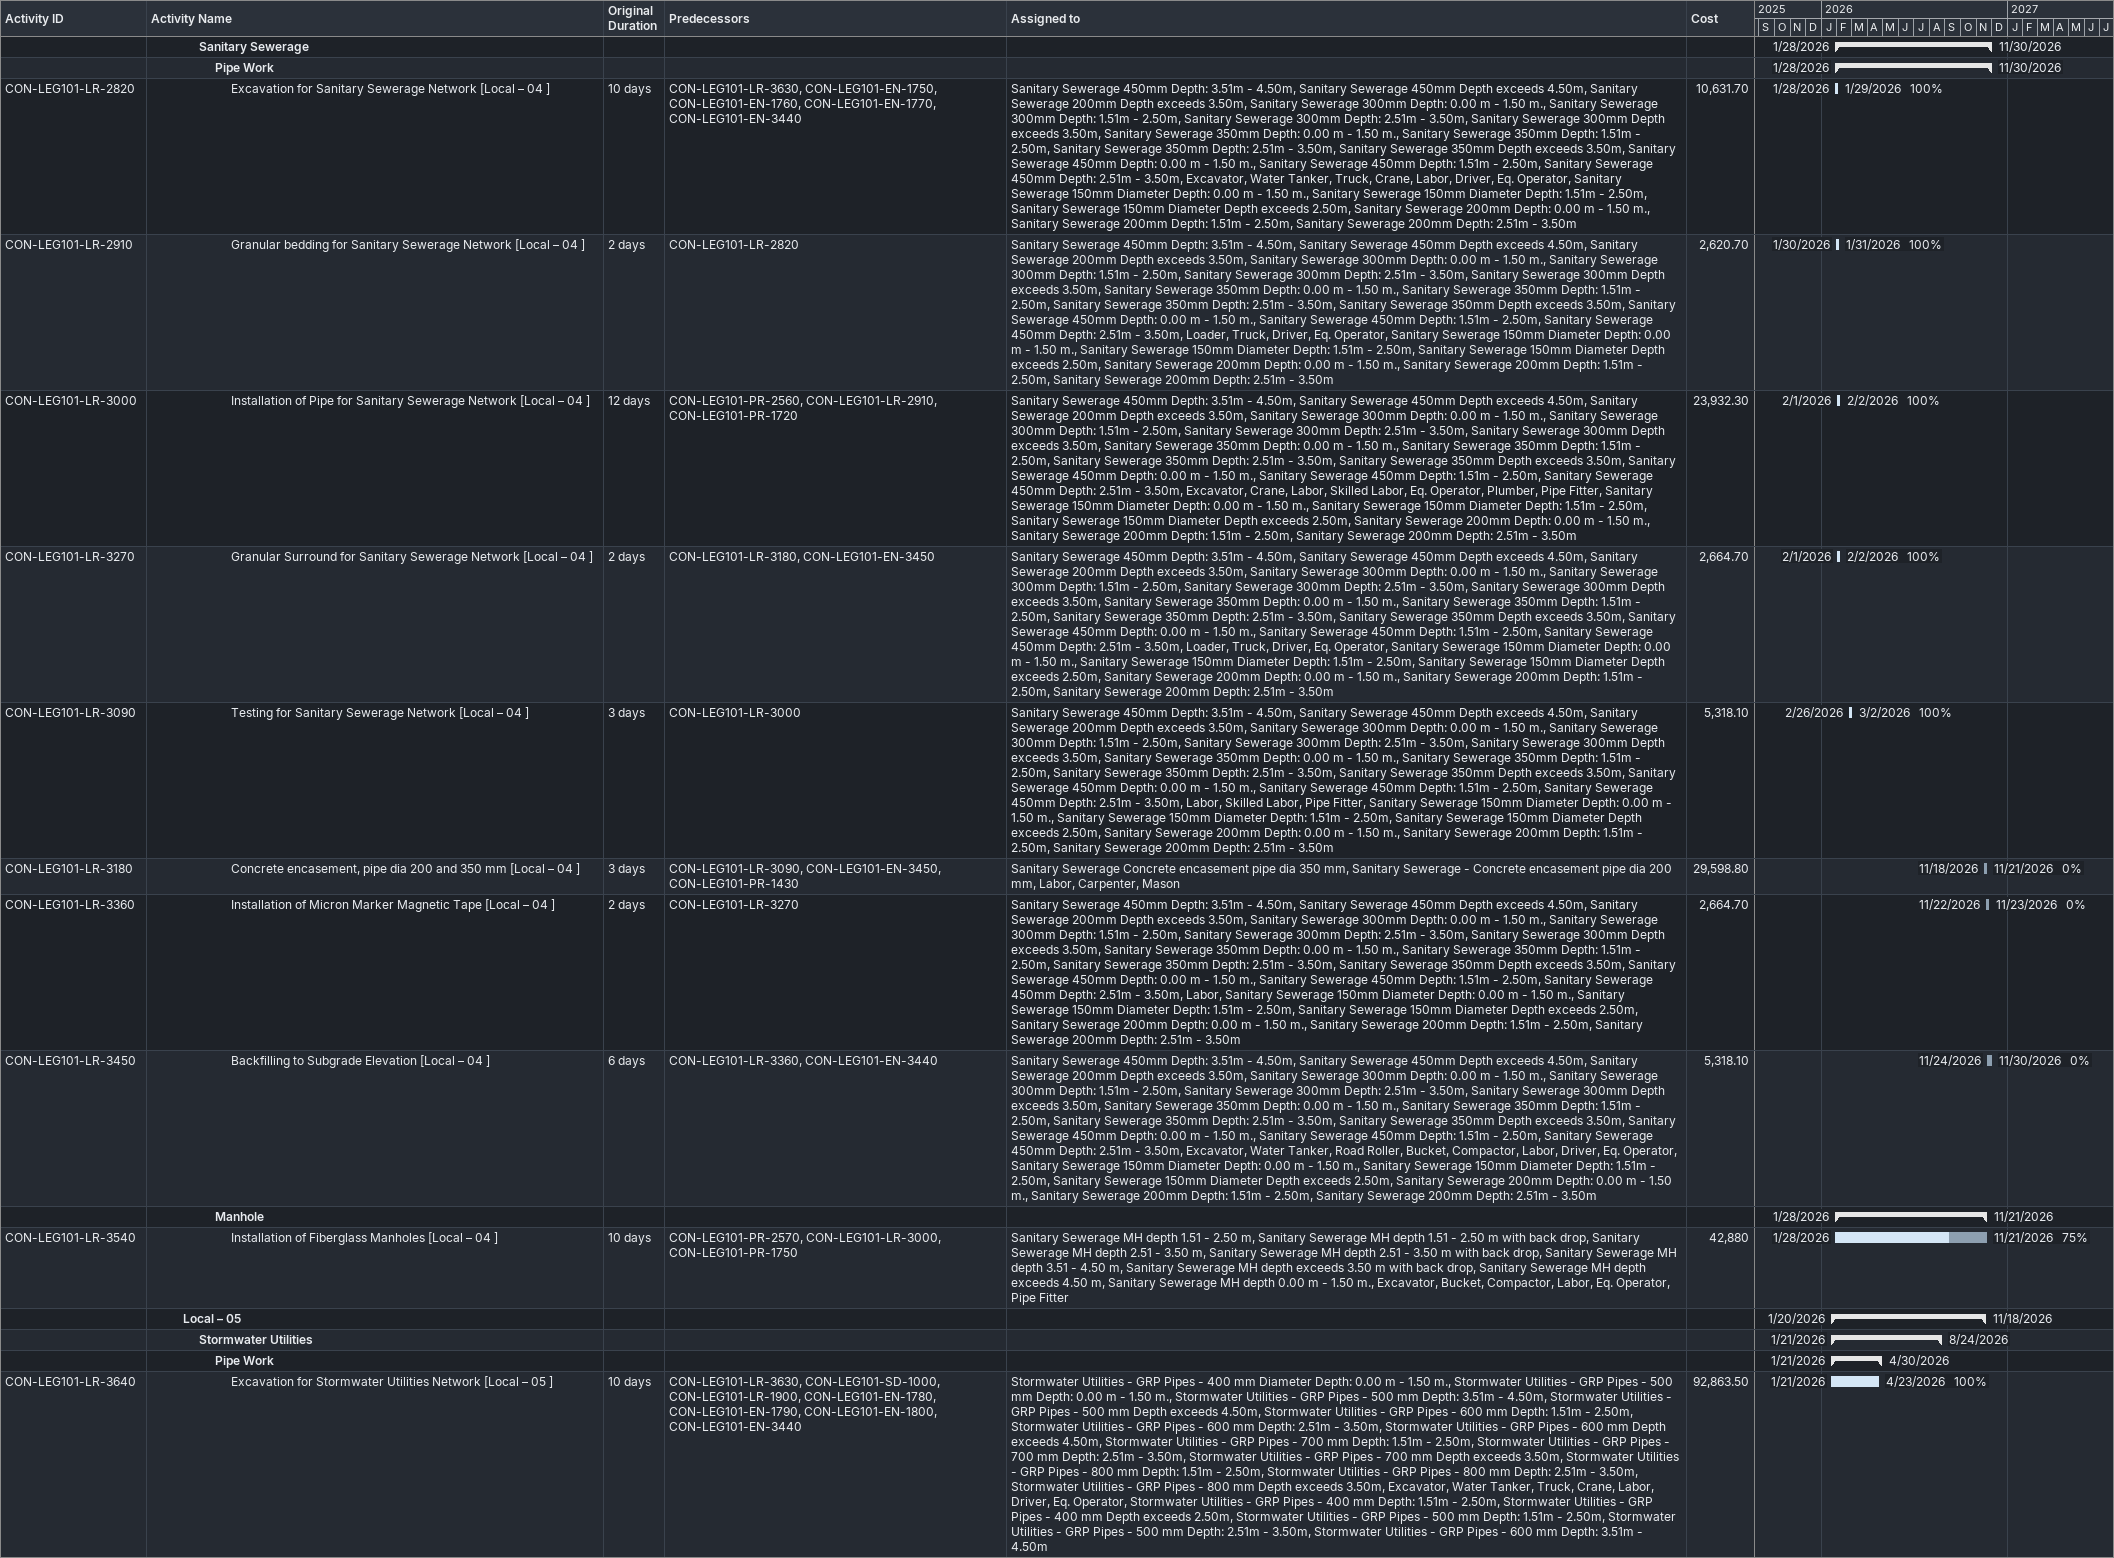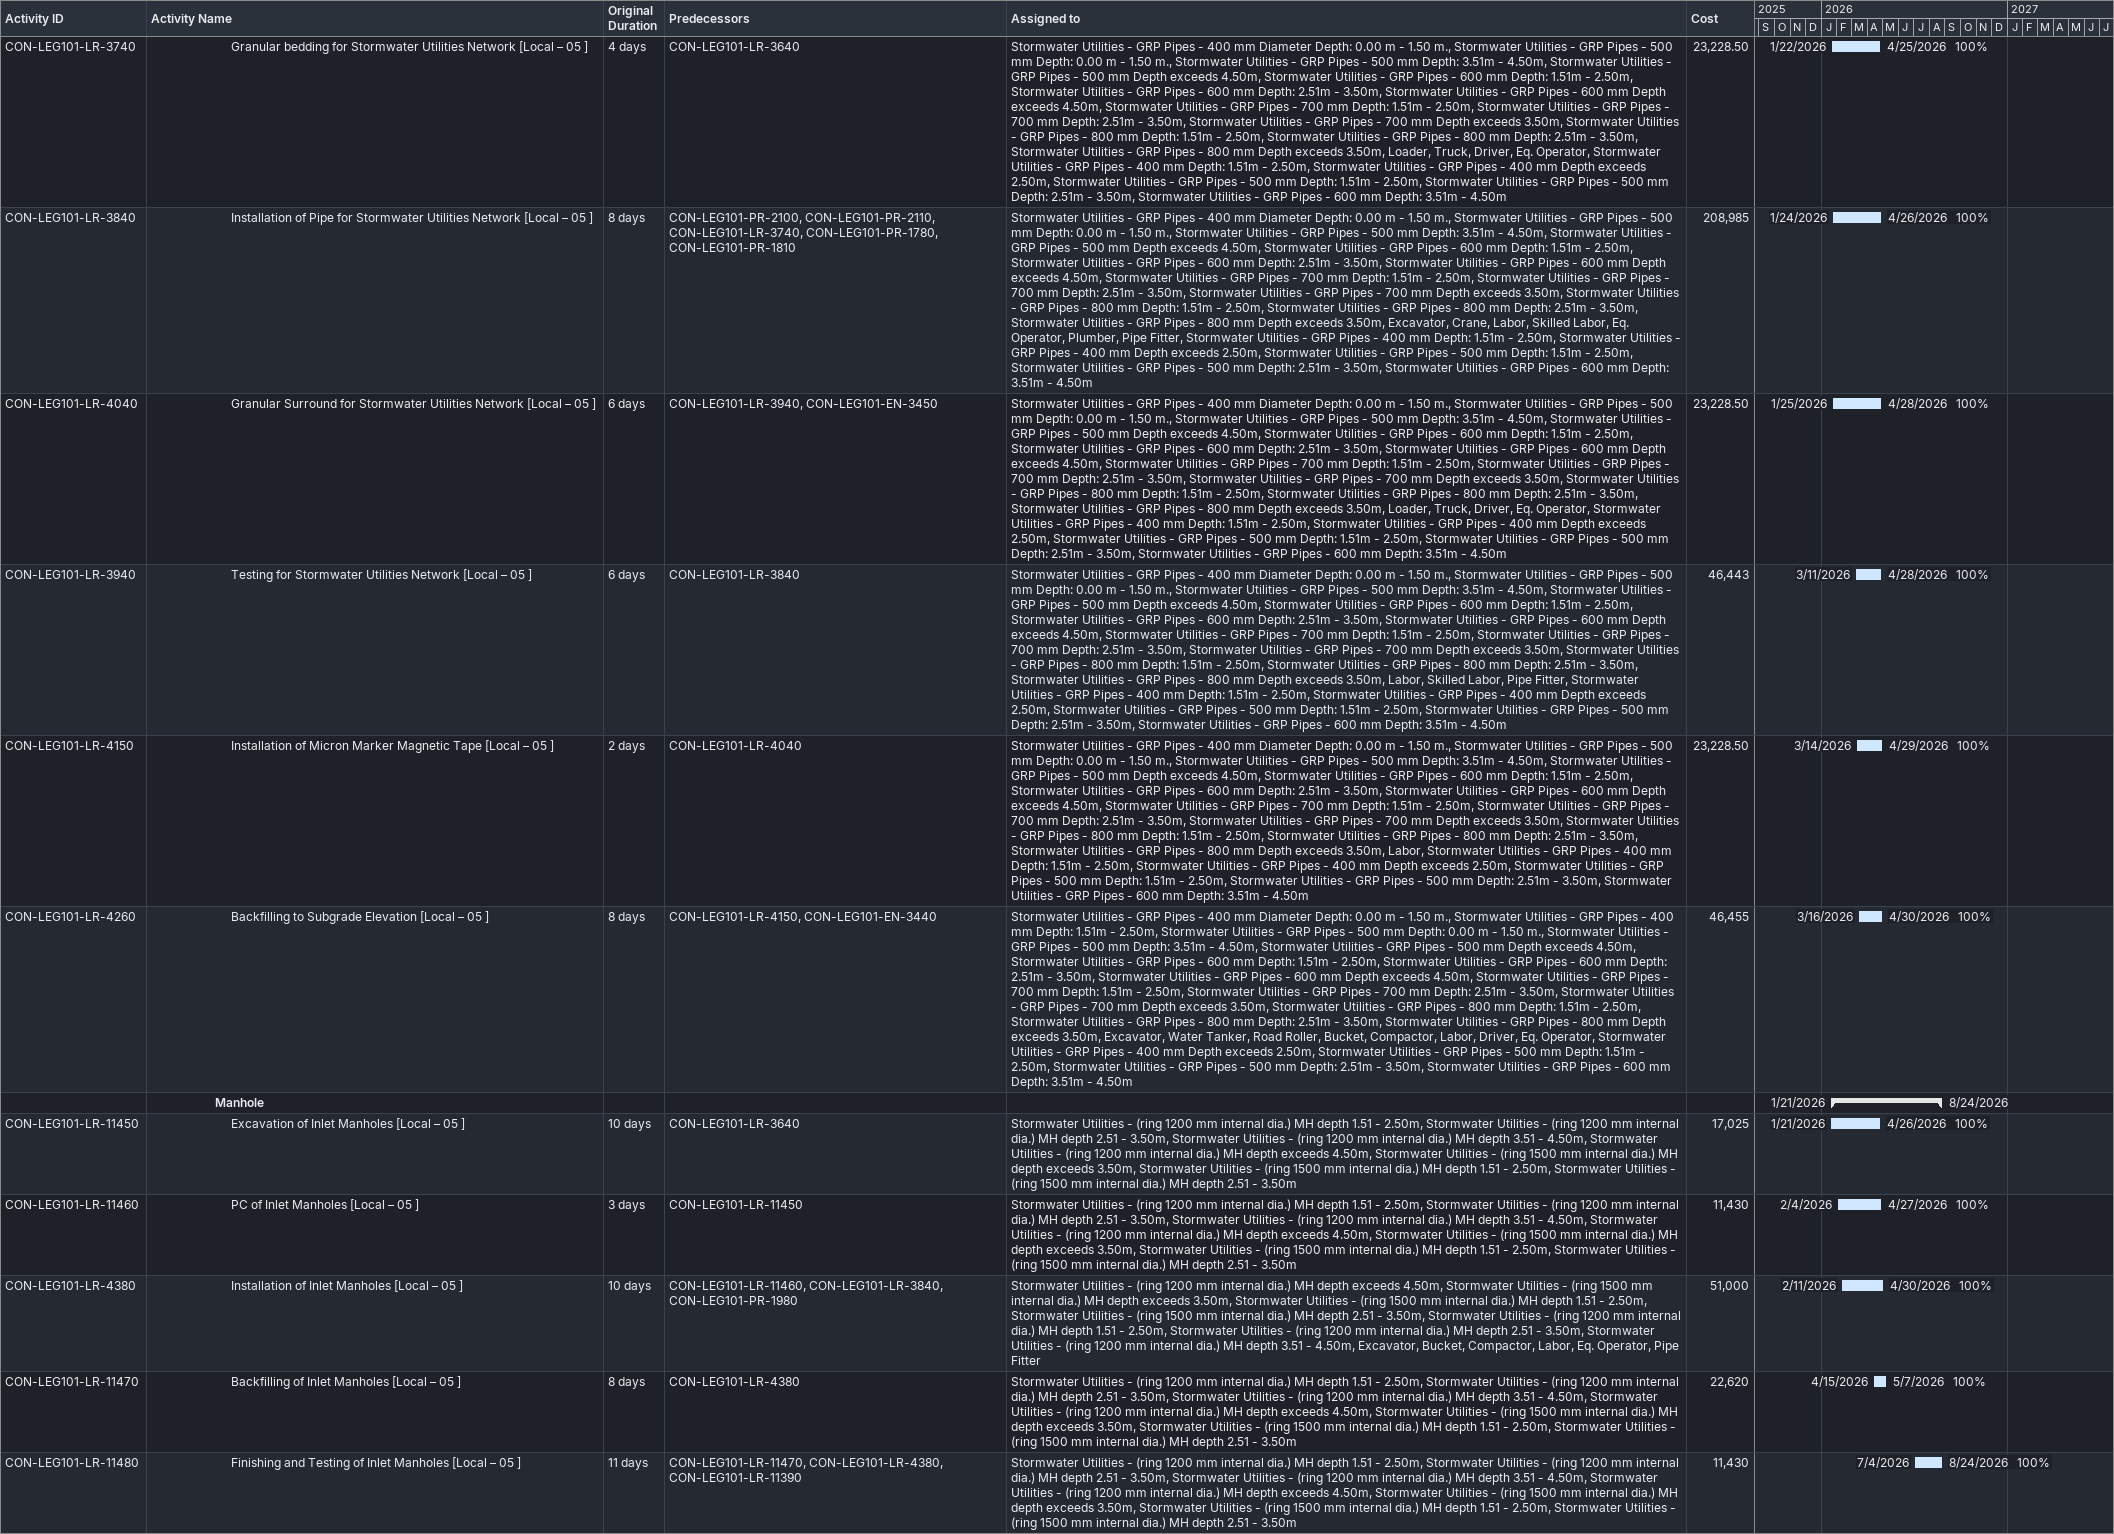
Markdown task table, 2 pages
| ID | Level | Task | Original duration | Start | Finish | Predecessors | Resources | % complete | Cost |
|---|---|---|---|---|---|---|---|---|---|
|  | 4 | **Sanitary Sewerage** |  | 2026-01-28 | 2026-11-30 |  |  |  |  |
|  | 5 | **Pipe Work** |  | 2026-01-28 | 2026-11-30 |  |  |  |  |
| CON-LEG101-LR-2820 | 6 | Excavation for Sanitary Sewerage Network [Local – 04 ] | 10d | 2026-01-28 | 2026-01-29 | CON-LEG101-LR-3630, CON-LEG101-EN-1750, CON-LEG101-EN-1760, CON-LEG101-EN-1770, CON-LEG101-EN-3440 | Sanitary Sewerage 450mm Depth: 3.51m - 4.50m, Sanitary Sewerage 450mm Depth exceeds 4.50m, Sanitary Sewerage 200mm Depth exceeds 3.50m, Sanitary Sewerage 300mm Depth: 0.00 m - 1.50 m., Sanitary Sewerage 300mm Depth: 1.51m - 2.50m, Sanitary Sewerage 300mm Depth: 2.51m - 3.50m, Sanitary Sewerage 300mm Depth exceeds 3.50m, Sanitary Sewerage 350mm Depth: 0.00 m - 1.50 m., Sanitary Sewerage 350mm Depth: 1.51m - 2.50m, Sanitary Sewerage 350mm Depth: 2.51m - 3.50m, Sanitary Sewerage 350mm Depth exceeds 3.50m, Sanitary Sewerage 450mm Depth: 0.00 m - 1.50 m., Sanitary Sewerage 450mm Depth: 1.51m - 2.50m, Sanitary Sewerage 450mm Depth: 2.51m - 3.50m, Excavator, Water Tanker, Truck, Crane, Labor, Driver, Eq. Operator, Sanitary Sewerage 150mm Diameter Depth: 0.00 m - 1.50 m., Sanitary Sewerage 150mm Diameter Depth: 1.51m - 2.50m, Sanitary Sewerage 150mm Diameter Depth exceeds 2.50m, Sanitary Sewerage 200mm Depth: 0.00 m - 1.50 m., Sanitary Sewerage 200mm Depth: 1.51m - 2.50m, Sanitary Sewerage 200mm Depth: 2.51m - 3.50m | 100 | 10631.70 |
| CON-LEG101-LR-2910 | 6 | Granular bedding for Sanitary Sewerage Network [Local – 04 ] | 2d | 2026-01-30 | 2026-01-31 | CON-LEG101-LR-2820 | Sanitary Sewerage 450mm Depth: 3.51m - 4.50m, Sanitary Sewerage 450mm Depth exceeds 4.50m, Sanitary Sewerage 200mm Depth exceeds 3.50m, Sanitary Sewerage 300mm Depth: 0.00 m - 1.50 m., Sanitary Sewerage 300mm Depth: 1.51m - 2.50m, Sanitary Sewerage 300mm Depth: 2.51m - 3.50m, Sanitary Sewerage 300mm Depth exceeds 3.50m, Sanitary Sewerage 350mm Depth: 0.00 m - 1.50 m., Sanitary Sewerage 350mm Depth: 1.51m - 2.50m, Sanitary Sewerage 350mm Depth: 2.51m - 3.50m, Sanitary Sewerage 350mm Depth exceeds 3.50m, Sanitary Sewerage 450mm Depth: 0.00 m - 1.50 m., Sanitary Sewerage 450mm Depth: 1.51m - 2.50m, Sanitary Sewerage 450mm Depth: 2.51m - 3.50m, Loader, Truck, Driver, Eq. Operator, Sanitary Sewerage 150mm Diameter Depth: 0.00 m - 1.50 m., Sanitary Sewerage 150mm Diameter Depth: 1.51m - 2.50m, Sanitary Sewerage 150mm Diameter Depth exceeds 2.50m, Sanitary Sewerage 200mm Depth: 0.00 m - 1.50 m., Sanitary Sewerage 200mm Depth: 1.51m - 2.50m, Sanitary Sewerage 200mm Depth: 2.51m - 3.50m | 100 | 2620.70 |
| CON-LEG101-LR-3000 | 6 | Installation of Pipe for Sanitary Sewerage Network [Local – 04 ] | 12d | 2026-02-01 | 2026-02-02 | CON-LEG101-PR-2560, CON-LEG101-LR-2910, CON-LEG101-PR-1720 | Sanitary Sewerage 450mm Depth: 3.51m - 4.50m, Sanitary Sewerage 450mm Depth exceeds 4.50m, Sanitary Sewerage 200mm Depth exceeds 3.50m, Sanitary Sewerage 300mm Depth: 0.00 m - 1.50 m., Sanitary Sewerage 300mm Depth: 1.51m - 2.50m, Sanitary Sewerage 300mm Depth: 2.51m - 3.50m, Sanitary Sewerage 300mm Depth exceeds 3.50m, Sanitary Sewerage 350mm Depth: 0.00 m - 1.50 m., Sanitary Sewerage 350mm Depth: 1.51m - 2.50m, Sanitary Sewerage 350mm Depth: 2.51m - 3.50m, Sanitary Sewerage 350mm Depth exceeds 3.50m, Sanitary Sewerage 450mm Depth: 0.00 m - 1.50 m., Sanitary Sewerage 450mm Depth: 1.51m - 2.50m, Sanitary Sewerage 450mm Depth: 2.51m - 3.50m, Excavator, Crane, Labor, Skilled Labor, Eq. Operator, Plumber, Pipe Fitter, Sanitary Sewerage 150mm Diameter Depth: 0.00 m - 1.50 m., Sanitary Sewerage 150mm Diameter Depth: 1.51m - 2.50m, Sanitary Sewerage 150mm Diameter Depth exceeds 2.50m, Sanitary Sewerage 200mm Depth: 0.00 m - 1.50 m., Sanitary Sewerage 200mm Depth: 1.51m - 2.50m, Sanitary Sewerage 200mm Depth: 2.51m - 3.50m | 100 | 23932.30 |
| CON-LEG101-LR-3270 | 6 | Granular Surround for Sanitary Sewerage Network [Local – 04 ] | 2d | 2026-02-01 | 2026-02-02 | CON-LEG101-LR-3180, CON-LEG101-EN-3450 | Sanitary Sewerage 450mm Depth: 3.51m - 4.50m, Sanitary Sewerage 450mm Depth exceeds 4.50m, Sanitary Sewerage 200mm Depth exceeds 3.50m, Sanitary Sewerage 300mm Depth: 0.00 m - 1.50 m., Sanitary Sewerage 300mm Depth: 1.51m - 2.50m, Sanitary Sewerage 300mm Depth: 2.51m - 3.50m, Sanitary Sewerage 300mm Depth exceeds 3.50m, Sanitary Sewerage 350mm Depth: 0.00 m - 1.50 m., Sanitary Sewerage 350mm Depth: 1.51m - 2.50m, Sanitary Sewerage 350mm Depth: 2.51m - 3.50m, Sanitary Sewerage 350mm Depth exceeds 3.50m, Sanitary Sewerage 450mm Depth: 0.00 m - 1.50 m., Sanitary Sewerage 450mm Depth: 1.51m - 2.50m, Sanitary Sewerage 450mm Depth: 2.51m - 3.50m, Loader, Truck, Driver, Eq. Operator, Sanitary Sewerage 150mm Diameter Depth: 0.00 m - 1.50 m., Sanitary Sewerage 150mm Diameter Depth: 1.51m - 2.50m, Sanitary Sewerage 150mm Diameter Depth exceeds 2.50m, Sanitary Sewerage 200mm Depth: 0.00 m - 1.50 m., Sanitary Sewerage 200mm Depth: 1.51m - 2.50m, Sanitary Sewerage 200mm Depth: 2.51m - 3.50m | 100 | 2664.70 |
| CON-LEG101-LR-3090 | 6 | Testing for Sanitary Sewerage Network [Local – 04 ] | 3d | 2026-02-26 | 2026-03-02 | CON-LEG101-LR-3000 | Sanitary Sewerage 450mm Depth: 3.51m - 4.50m, Sanitary Sewerage 450mm Depth exceeds 4.50m, Sanitary Sewerage 200mm Depth exceeds 3.50m, Sanitary Sewerage 300mm Depth: 0.00 m - 1.50 m., Sanitary Sewerage 300mm Depth: 1.51m - 2.50m, Sanitary Sewerage 300mm Depth: 2.51m - 3.50m, Sanitary Sewerage 300mm Depth exceeds 3.50m, Sanitary Sewerage 350mm Depth: 0.00 m - 1.50 m., Sanitary Sewerage 350mm Depth: 1.51m - 2.50m, Sanitary Sewerage 350mm Depth: 2.51m - 3.50m, Sanitary Sewerage 350mm Depth exceeds 3.50m, Sanitary Sewerage 450mm Depth: 0.00 m - 1.50 m., Sanitary Sewerage 450mm Depth: 1.51m - 2.50m, Sanitary Sewerage 450mm Depth: 2.51m - 3.50m, Labor, Skilled Labor, Pipe Fitter, Sanitary Sewerage 150mm Diameter Depth: 0.00 m - 1.50 m., Sanitary Sewerage 150mm Diameter Depth: 1.51m - 2.50m, Sanitary Sewerage 150mm Diameter Depth exceeds 2.50m, Sanitary Sewerage 200mm Depth: 0.00 m - 1.50 m., Sanitary Sewerage 200mm Depth: 1.51m - 2.50m, Sanitary Sewerage 200mm Depth: 2.51m - 3.50m | 100 | 5318.10 |
| CON-LEG101-LR-3180 | 6 | Concrete encasement, pipe dia 200 and 350 mm [Local – 04 ] | 3d | 2026-11-18 | 2026-11-21 | CON-LEG101-LR-3090, CON-LEG101-EN-3450, CON-LEG101-PR-1430 | Sanitary Sewerage Concrete encasement pipe dia 350 mm, Sanitary Sewerage - Concrete encasement pipe dia 200 mm, Labor, Carpenter, Mason | 0 | 29598.80 |
| CON-LEG101-LR-3360 | 6 | Installation of Micron Marker Magnetic Tape [Local – 04 ] | 2d | 2026-11-22 | 2026-11-23 | CON-LEG101-LR-3270 | Sanitary Sewerage 450mm Depth: 3.51m - 4.50m, Sanitary Sewerage 450mm Depth exceeds 4.50m, Sanitary Sewerage 200mm Depth exceeds 3.50m, Sanitary Sewerage 300mm Depth: 0.00 m - 1.50 m., Sanitary Sewerage 300mm Depth: 1.51m - 2.50m, Sanitary Sewerage 300mm Depth: 2.51m - 3.50m, Sanitary Sewerage 300mm Depth exceeds 3.50m, Sanitary Sewerage 350mm Depth: 0.00 m - 1.50 m., Sanitary Sewerage 350mm Depth: 1.51m - 2.50m, Sanitary Sewerage 350mm Depth: 2.51m - 3.50m, Sanitary Sewerage 350mm Depth exceeds 3.50m, Sanitary Sewerage 450mm Depth: 0.00 m - 1.50 m., Sanitary Sewerage 450mm Depth: 1.51m - 2.50m, Sanitary Sewerage 450mm Depth: 2.51m - 3.50m, Labor, Sanitary Sewerage 150mm Diameter Depth: 0.00 m - 1.50 m., Sanitary Sewerage 150mm Diameter Depth: 1.51m - 2.50m, Sanitary Sewerage 150mm Diameter Depth exceeds 2.50m, Sanitary Sewerage 200mm Depth: 0.00 m - 1.50 m., Sanitary Sewerage 200mm Depth: 1.51m - 2.50m, Sanitary Sewerage 200mm Depth: 2.51m - 3.50m | 0 | 2664.70 |
| CON-LEG101-LR-3450 | 6 | Backfilling to Subgrade Elevation [Local – 04 ] | 6d | 2026-11-24 | 2026-11-30 | CON-LEG101-LR-3360, CON-LEG101-EN-3440 | Sanitary Sewerage 450mm Depth: 3.51m - 4.50m, Sanitary Sewerage 450mm Depth exceeds 4.50m, Sanitary Sewerage 200mm Depth exceeds 3.50m, Sanitary Sewerage 300mm Depth: 0.00 m - 1.50 m., Sanitary Sewerage 300mm Depth: 1.51m - 2.50m, Sanitary Sewerage 300mm Depth: 2.51m - 3.50m, Sanitary Sewerage 300mm Depth exceeds 3.50m, Sanitary Sewerage 350mm Depth: 0.00 m - 1.50 m., Sanitary Sewerage 350mm Depth: 1.51m - 2.50m, Sanitary Sewerage 350mm Depth: 2.51m - 3.50m, Sanitary Sewerage 350mm Depth exceeds 3.50m, Sanitary Sewerage 450mm Depth: 0.00 m - 1.50 m., Sanitary Sewerage 450mm Depth: 1.51m - 2.50m, Sanitary Sewerage 450mm Depth: 2.51m - 3.50m, Excavator, Water Tanker, Road Roller, Bucket, Compactor, Labor, Driver, Eq. Operator, Sanitary Sewerage 150mm Diameter Depth: 0.00 m - 1.50 m., Sanitary Sewerage 150mm Diameter Depth: 1.51m - 2.50m, Sanitary Sewerage 150mm Diameter Depth exceeds 2.50m, Sanitary Sewerage 200mm Depth: 0.00 m - 1.50 m., Sanitary Sewerage 200mm Depth: 1.51m - 2.50m, Sanitary Sewerage 200mm Depth: 2.51m - 3.50m | 0 | 5318.10 |
|  | 5 | **Manhole** |  | 2026-01-28 | 2026-11-21 |  |  |  |  |
| CON-LEG101-LR-3540 | 6 | Installation of Fiberglass Manholes [Local – 04 ] | 10d | 2026-01-28 | 2026-11-21 | CON-LEG101-PR-2570, CON-LEG101-LR-3000, CON-LEG101-PR-1750 | Sanitary Sewerage MH depth 1.51 - 2.50 m, Sanitary Sewerage MH depth 1.51 - 2.50 m with back drop, Sanitary Sewerage MH depth 2.51 - 3.50 m, Sanitary Sewerage MH depth 2.51 - 3.50 m with back drop, Sanitary Sewerage MH depth 3.51 - 4.50 m, Sanitary Sewerage MH depth exceeds 3.50 m with back drop, Sanitary Sewerage MH depth exceeds 4.50 m, Sanitary Sewerage MH depth 0.00 m - 1.50 m., Excavator, Bucket, Compactor, Labor, Eq. Operator, Pipe Fitter | 75 | 42880 |
|  | 3 | **Local – 05** |  | 2026-01-20 | 2026-11-18 |  |  |  |  |
|  | 4 | **Stormwater Utilities** |  | 2026-01-21 | 2026-08-24 |  |  |  |  |
|  | 5 | **Pipe Work** |  | 2026-01-21 | 2026-04-30 |  |  |  |  |
| CON-LEG101-LR-3640 | 6 | Excavation for Stormwater Utilities Network [Local – 05 ] | 10d | 2026-01-21 | 2026-04-23 | CON-LEG101-LR-3630, CON-LEG101-SD-1000, CON-LEG101-LR-1900, CON-LEG101-EN-1780, CON-LEG101-EN-1790, CON-LEG101-EN-1800, CON-LEG101-EN-3440 | Stormwater Utilities - GRP Pipes - 400 mm Diameter Depth: 0.00 m - 1.50 m., Stormwater Utilities - GRP Pipes - 500 mm Depth: 0.00 m - 1.50 m., Stormwater Utilities - GRP Pipes - 500 mm Depth: 3.51m - 4.50m, Stormwater Utilities - GRP Pipes - 500 mm Depth exceeds 4.50m, Stormwater Utilities - GRP Pipes - 600 mm Depth: 1.51m - 2.50m, Stormwater Utilities - GRP Pipes - 600 mm Depth: 2.51m - 3.50m, Stormwater Utilities - GRP Pipes - 600 mm Depth exceeds 4.50m, Stormwater Utilities - GRP Pipes - 700 mm Depth: 1.51m - 2.50m, Stormwater Utilities - GRP Pipes - 700 mm Depth: 2.51m - 3.50m, Stormwater Utilities - GRP Pipes - 700 mm Depth exceeds 3.50m, Stormwater Utilities - GRP Pipes - 800 mm Depth: 1.51m - 2.50m, Stormwater Utilities - GRP Pipes - 800 mm Depth: 2.51m - 3.50m, Stormwater Utilities - GRP Pipes - 800 mm Depth exceeds 3.50m, Excavator, Water Tanker, Truck, Crane, Labor, Driver, Eq. Operator, Stormwater Utilities - GRP Pipes - 400 mm Depth: 1.51m - 2.50m, Stormwater Utilities - GRP Pipes - 400 mm Depth exceeds 2.50m, Stormwater Utilities - GRP Pipes - 500 mm Depth: 1.51m - 2.50m, Stormwater Utilities - GRP Pipes - 500 mm Depth: 2.51m - 3.50m, Stormwater Utilities - GRP Pipes - 600 mm Depth: 3.51m - 4.50m | 100 | 92863.50 |
| CON-LEG101-LR-3740 | 6 | Granular bedding for Stormwater Utilities Network [Local – 05 ] | 4d | 2026-01-22 | 2026-04-25 | CON-LEG101-LR-3640 | Stormwater Utilities - GRP Pipes - 400 mm Diameter Depth: 0.00 m - 1.50 m., Stormwater Utilities - GRP Pipes - 500 mm Depth: 0.00 m - 1.50 m., Stormwater Utilities - GRP Pipes - 500 mm Depth: 3.51m - 4.50m, Stormwater Utilities - GRP Pipes - 500 mm Depth exceeds 4.50m, Stormwater Utilities - GRP Pipes - 600 mm Depth: 1.51m - 2.50m, Stormwater Utilities - GRP Pipes - 600 mm Depth: 2.51m - 3.50m, Stormwater Utilities - GRP Pipes - 600 mm Depth exceeds 4.50m, Stormwater Utilities - GRP Pipes - 700 mm Depth: 1.51m - 2.50m, Stormwater Utilities - GRP Pipes - 700 mm Depth: 2.51m - 3.50m, Stormwater Utilities - GRP Pipes - 700 mm Depth exceeds 3.50m, Stormwater Utilities - GRP Pipes - 800 mm Depth: 1.51m - 2.50m, Stormwater Utilities - GRP Pipes - 800 mm Depth: 2.51m - 3.50m, Stormwater Utilities - GRP Pipes - 800 mm Depth exceeds 3.50m, Loader, Truck, Driver, Eq. Operator, Stormwater Utilities - GRP Pipes - 400 mm Depth: 1.51m - 2.50m, Stormwater Utilities - GRP Pipes - 400 mm Depth exceeds 2.50m, Stormwater Utilities - GRP Pipes - 500 mm Depth: 1.51m - 2.50m, Stormwater Utilities - GRP Pipes - 500 mm Depth: 2.51m - 3.50m, Stormwater Utilities - GRP Pipes - 600 mm Depth: 3.51m - 4.50m | 100 | 23228.50 |
| CON-LEG101-LR-3840 | 6 | Installation of Pipe for Stormwater Utilities Network [Local – 05 ] | 8d | 2026-01-24 | 2026-04-26 | CON-LEG101-PR-2100, CON-LEG101-PR-2110, CON-LEG101-LR-3740, CON-LEG101-PR-1780, CON-LEG101-PR-1810 | Stormwater Utilities - GRP Pipes - 400 mm Diameter Depth: 0.00 m - 1.50 m., Stormwater Utilities - GRP Pipes - 500 mm Depth: 0.00 m - 1.50 m., Stormwater Utilities - GRP Pipes - 500 mm Depth: 3.51m - 4.50m, Stormwater Utilities - GRP Pipes - 500 mm Depth exceeds 4.50m, Stormwater Utilities - GRP Pipes - 600 mm Depth: 1.51m - 2.50m, Stormwater Utilities - GRP Pipes - 600 mm Depth: 2.51m - 3.50m, Stormwater Utilities - GRP Pipes - 600 mm Depth exceeds 4.50m, Stormwater Utilities - GRP Pipes - 700 mm Depth: 1.51m - 2.50m, Stormwater Utilities - GRP Pipes - 700 mm Depth: 2.51m - 3.50m, Stormwater Utilities - GRP Pipes - 700 mm Depth exceeds 3.50m, Stormwater Utilities - GRP Pipes - 800 mm Depth: 1.51m - 2.50m, Stormwater Utilities - GRP Pipes - 800 mm Depth: 2.51m - 3.50m, Stormwater Utilities - GRP Pipes - 800 mm Depth exceeds 3.50m, Excavator, Crane, Labor, Skilled Labor, Eq. Operator, Plumber, Pipe Fitter, Stormwater Utilities - GRP Pipes - 400 mm Depth: 1.51m - 2.50m, Stormwater Utilities - GRP Pipes - 400 mm Depth exceeds 2.50m, Stormwater Utilities - GRP Pipes - 500 mm Depth: 1.51m - 2.50m, Stormwater Utilities - GRP Pipes - 500 mm Depth: 2.51m - 3.50m, Stormwater Utilities - GRP Pipes - 600 mm Depth: 3.51m - 4.50m | 100 | 208985 |
| CON-LEG101-LR-4040 | 6 | Granular Surround for Stormwater Utilities Network [Local – 05 ] | 6d | 2026-01-25 | 2026-04-28 | CON-LEG101-LR-3940, CON-LEG101-EN-3450 | Stormwater Utilities - GRP Pipes - 400 mm Diameter Depth: 0.00 m - 1.50 m., Stormwater Utilities - GRP Pipes - 500 mm Depth: 0.00 m - 1.50 m., Stormwater Utilities - GRP Pipes - 500 mm Depth: 3.51m - 4.50m, Stormwater Utilities - GRP Pipes - 500 mm Depth exceeds 4.50m, Stormwater Utilities - GRP Pipes - 600 mm Depth: 1.51m - 2.50m, Stormwater Utilities - GRP Pipes - 600 mm Depth: 2.51m - 3.50m, Stormwater Utilities - GRP Pipes - 600 mm Depth exceeds 4.50m, Stormwater Utilities - GRP Pipes - 700 mm Depth: 1.51m - 2.50m, Stormwater Utilities - GRP Pipes - 700 mm Depth: 2.51m - 3.50m, Stormwater Utilities - GRP Pipes - 700 mm Depth exceeds 3.50m, Stormwater Utilities - GRP Pipes - 800 mm Depth: 1.51m - 2.50m, Stormwater Utilities - GRP Pipes - 800 mm Depth: 2.51m - 3.50m, Stormwater Utilities - GRP Pipes - 800 mm Depth exceeds 3.50m, Loader, Truck, Driver, Eq. Operator, Stormwater Utilities - GRP Pipes - 400 mm Depth: 1.51m - 2.50m, Stormwater Utilities - GRP Pipes - 400 mm Depth exceeds 2.50m, Stormwater Utilities - GRP Pipes - 500 mm Depth: 1.51m - 2.50m, Stormwater Utilities - GRP Pipes - 500 mm Depth: 2.51m - 3.50m, Stormwater Utilities - GRP Pipes - 600 mm Depth: 3.51m - 4.50m | 100 | 23228.50 |
| CON-LEG101-LR-3940 | 6 | Testing for Stormwater Utilities Network [Local – 05 ] | 6d | 2026-03-11 | 2026-04-28 | CON-LEG101-LR-3840 | Stormwater Utilities - GRP Pipes - 400 mm Diameter Depth: 0.00 m - 1.50 m., Stormwater Utilities - GRP Pipes - 500 mm Depth: 0.00 m - 1.50 m., Stormwater Utilities - GRP Pipes - 500 mm Depth: 3.51m - 4.50m, Stormwater Utilities - GRP Pipes - 500 mm Depth exceeds 4.50m, Stormwater Utilities - GRP Pipes - 600 mm Depth: 1.51m - 2.50m, Stormwater Utilities - GRP Pipes - 600 mm Depth: 2.51m - 3.50m, Stormwater Utilities - GRP Pipes - 600 mm Depth exceeds 4.50m, Stormwater Utilities - GRP Pipes - 700 mm Depth: 1.51m - 2.50m, Stormwater Utilities - GRP Pipes - 700 mm Depth: 2.51m - 3.50m, Stormwater Utilities - GRP Pipes - 700 mm Depth exceeds 3.50m, Stormwater Utilities - GRP Pipes - 800 mm Depth: 1.51m - 2.50m, Stormwater Utilities - GRP Pipes - 800 mm Depth: 2.51m - 3.50m, Stormwater Utilities - GRP Pipes - 800 mm Depth exceeds 3.50m, Labor, Skilled Labor, Pipe Fitter, Stormwater Utilities - GRP Pipes - 400 mm Depth: 1.51m - 2.50m, Stormwater Utilities - GRP Pipes - 400 mm Depth exceeds 2.50m, Stormwater Utilities - GRP Pipes - 500 mm Depth: 1.51m - 2.50m, Stormwater Utilities - GRP Pipes - 500 mm Depth: 2.51m - 3.50m, Stormwater Utilities - GRP Pipes - 600 mm Depth: 3.51m - 4.50m | 100 | 46443 |
| CON-LEG101-LR-4150 | 6 | Installation of Micron Marker Magnetic Tape [Local – 05 ] | 2d | 2026-03-14 | 2026-04-29 | CON-LEG101-LR-4040 | Stormwater Utilities - GRP Pipes - 400 mm Diameter Depth: 0.00 m - 1.50 m., Stormwater Utilities - GRP Pipes - 500 mm Depth: 0.00 m - 1.50 m., Stormwater Utilities - GRP Pipes - 500 mm Depth: 3.51m - 4.50m, Stormwater Utilities - GRP Pipes - 500 mm Depth exceeds 4.50m, Stormwater Utilities - GRP Pipes - 600 mm Depth: 1.51m - 2.50m, Stormwater Utilities - GRP Pipes - 600 mm Depth: 2.51m - 3.50m, Stormwater Utilities - GRP Pipes - 600 mm Depth exceeds 4.50m, Stormwater Utilities - GRP Pipes - 700 mm Depth: 1.51m - 2.50m, Stormwater Utilities - GRP Pipes - 700 mm Depth: 2.51m - 3.50m, Stormwater Utilities - GRP Pipes - 700 mm Depth exceeds 3.50m, Stormwater Utilities - GRP Pipes - 800 mm Depth: 1.51m - 2.50m, Stormwater Utilities - GRP Pipes - 800 mm Depth: 2.51m - 3.50m, Stormwater Utilities - GRP Pipes - 800 mm Depth exceeds 3.50m, Labor, Stormwater Utilities - GRP Pipes - 400 mm Depth: 1.51m - 2.50m, Stormwater Utilities - GRP Pipes - 400 mm Depth exceeds 2.50m, Stormwater Utilities - GRP Pipes - 500 mm Depth: 1.51m - 2.50m, Stormwater Utilities - GRP Pipes - 500 mm Depth: 2.51m - 3.50m, Stormwater Utilities - GRP Pipes - 600 mm Depth: 3.51m - 4.50m | 100 | 23228.50 |
| CON-LEG101-LR-4260 | 6 | Backfilling to Subgrade Elevation [Local – 05 ] | 8d | 2026-03-16 | 2026-04-30 | CON-LEG101-LR-4150, CON-LEG101-EN-3440 | Stormwater Utilities - GRP Pipes - 400 mm Diameter Depth: 0.00 m - 1.50 m., Stormwater Utilities - GRP Pipes - 400 mm Depth: 1.51m - 2.50m, Stormwater Utilities - GRP Pipes - 500 mm Depth: 0.00 m - 1.50 m., Stormwater Utilities - GRP Pipes - 500 mm Depth: 3.51m - 4.50m, Stormwater Utilities - GRP Pipes - 500 mm Depth exceeds 4.50m, Stormwater Utilities - GRP Pipes - 600 mm Depth: 1.51m - 2.50m, Stormwater Utilities - GRP Pipes - 600 mm Depth: 2.51m - 3.50m, Stormwater Utilities - GRP Pipes - 600 mm Depth exceeds 4.50m, Stormwater Utilities - GRP Pipes - 700 mm Depth: 1.51m - 2.50m, Stormwater Utilities - GRP Pipes - 700 mm Depth: 2.51m - 3.50m, Stormwater Utilities - GRP Pipes - 700 mm Depth exceeds 3.50m, Stormwater Utilities - GRP Pipes - 800 mm Depth: 1.51m - 2.50m, Stormwater Utilities - GRP Pipes - 800 mm Depth: 2.51m - 3.50m, Stormwater Utilities - GRP Pipes - 800 mm Depth exceeds 3.50m, Excavator, Water Tanker, Road Roller, Bucket, Compactor, Labor, Driver, Eq. Operator, Stormwater Utilities - GRP Pipes - 400 mm Depth exceeds 2.50m, Stormwater Utilities - GRP Pipes - 500 mm Depth: 1.51m - 2.50m, Stormwater Utilities - GRP Pipes - 500 mm Depth: 2.51m - 3.50m, Stormwater Utilities - GRP Pipes - 600 mm Depth: 3.51m - 4.50m | 100 | 46455 |
|  | 5 | **Manhole** |  | 2026-01-21 | 2026-08-24 |  |  |  |  |
| CON-LEG101-LR-11450 | 6 | Excavation of Inlet Manholes [Local – 05 ] | 10d | 2026-01-21 | 2026-04-26 | CON-LEG101-LR-3640 | Stormwater Utilities - (ring 1200 mm internal dia.) MH depth 1.51 - 2.50m, Stormwater Utilities - (ring 1200 mm internal dia.) MH depth 2.51 - 3.50m, Stormwater Utilities - (ring 1200 mm internal dia.) MH depth 3.51 - 4.50m, Stormwater Utilities - (ring 1200 mm internal dia.) MH depth exceeds 4.50m, Stormwater Utilities - (ring 1500 mm internal dia.) MH depth exceeds 3.50m, Stormwater Utilities - (ring 1500 mm internal dia.) MH depth 1.51 - 2.50m, Stormwater Utilities - (ring 1500 mm internal dia.) MH depth 2.51 - 3.50m | 100 | 17025 |
| CON-LEG101-LR-11460 | 6 | PC of Inlet Manholes [Local – 05 ] | 3d | 2026-02-04 | 2026-04-27 | CON-LEG101-LR-11450 | Stormwater Utilities - (ring 1200 mm internal dia.) MH depth 1.51 - 2.50m, Stormwater Utilities - (ring 1200 mm internal dia.) MH depth 2.51 - 3.50m, Stormwater Utilities - (ring 1200 mm internal dia.) MH depth 3.51 - 4.50m, Stormwater Utilities - (ring 1200 mm internal dia.) MH depth exceeds 4.50m, Stormwater Utilities - (ring 1500 mm internal dia.) MH depth exceeds 3.50m, Stormwater Utilities - (ring 1500 mm internal dia.) MH depth 1.51 - 2.50m, Stormwater Utilities - (ring 1500 mm internal dia.) MH depth 2.51 - 3.50m | 100 | 11430 |
| CON-LEG101-LR-4380 | 6 | Installation of Inlet Manholes [Local – 05 ] | 10d | 2026-02-11 | 2026-04-30 | CON-LEG101-LR-11460, CON-LEG101-LR-3840, CON-LEG101-PR-1980 | Stormwater Utilities - (ring 1200 mm internal dia.) MH depth exceeds 4.50m, Stormwater Utilities - (ring 1500 mm internal dia.) MH depth exceeds 3.50m, Stormwater Utilities - (ring 1500 mm internal dia.) MH depth 1.51 - 2.50m, Stormwater Utilities - (ring 1500 mm internal dia.) MH depth 2.51 - 3.50m, Stormwater Utilities - (ring 1200 mm internal dia.) MH depth 1.51 - 2.50m, Stormwater Utilities - (ring 1200 mm internal dia.) MH depth 2.51 - 3.50m, Stormwater Utilities - (ring 1200 mm internal dia.) MH depth 3.51 - 4.50m, Excavator, Bucket, Compactor, Labor, Eq. Operator, Pipe Fitter | 100 | 51000 |
| CON-LEG101-LR-11470 | 6 | Backfilling of Inlet Manholes [Local – 05 ] | 8d | 2026-04-15 | 2026-05-07 | CON-LEG101-LR-4380 | Stormwater Utilities - (ring 1200 mm internal dia.) MH depth 1.51 - 2.50m, Stormwater Utilities - (ring 1200 mm internal dia.) MH depth 2.51 - 3.50m, Stormwater Utilities - (ring 1200 mm internal dia.) MH depth 3.51 - 4.50m, Stormwater Utilities - (ring 1200 mm internal dia.) MH depth exceeds 4.50m, Stormwater Utilities - (ring 1500 mm internal dia.) MH depth exceeds 3.50m, Stormwater Utilities - (ring 1500 mm internal dia.) MH depth 1.51 - 2.50m, Stormwater Utilities - (ring 1500 mm internal dia.) MH depth 2.51 - 3.50m | 100 | 22620 |
| CON-LEG101-LR-11480 | 6 | Finishing and Testing of Inlet Manholes [Local – 05 ] | 11d | 2026-07-04 | 2026-08-24 | CON-LEG101-LR-11470, CON-LEG101-LR-4380, CON-LEG101-LR-11390 | Stormwater Utilities - (ring 1200 mm internal dia.) MH depth 1.51 - 2.50m, Stormwater Utilities - (ring 1200 mm internal dia.) MH depth 2.51 - 3.50m, Stormwater Utilities - (ring 1200 mm internal dia.) MH depth 3.51 - 4.50m, Stormwater Utilities - (ring 1200 mm internal dia.) MH depth exceeds 4.50m, Stormwater Utilities - (ring 1500 mm internal dia.) MH depth exceeds 3.50m, Stormwater Utilities - (ring 1500 mm internal dia.) MH depth 1.51 - 2.50m, Stormwater Utilities - (ring 1500 mm internal dia.) MH depth 2.51 - 3.50m | 100 | 11430 |
